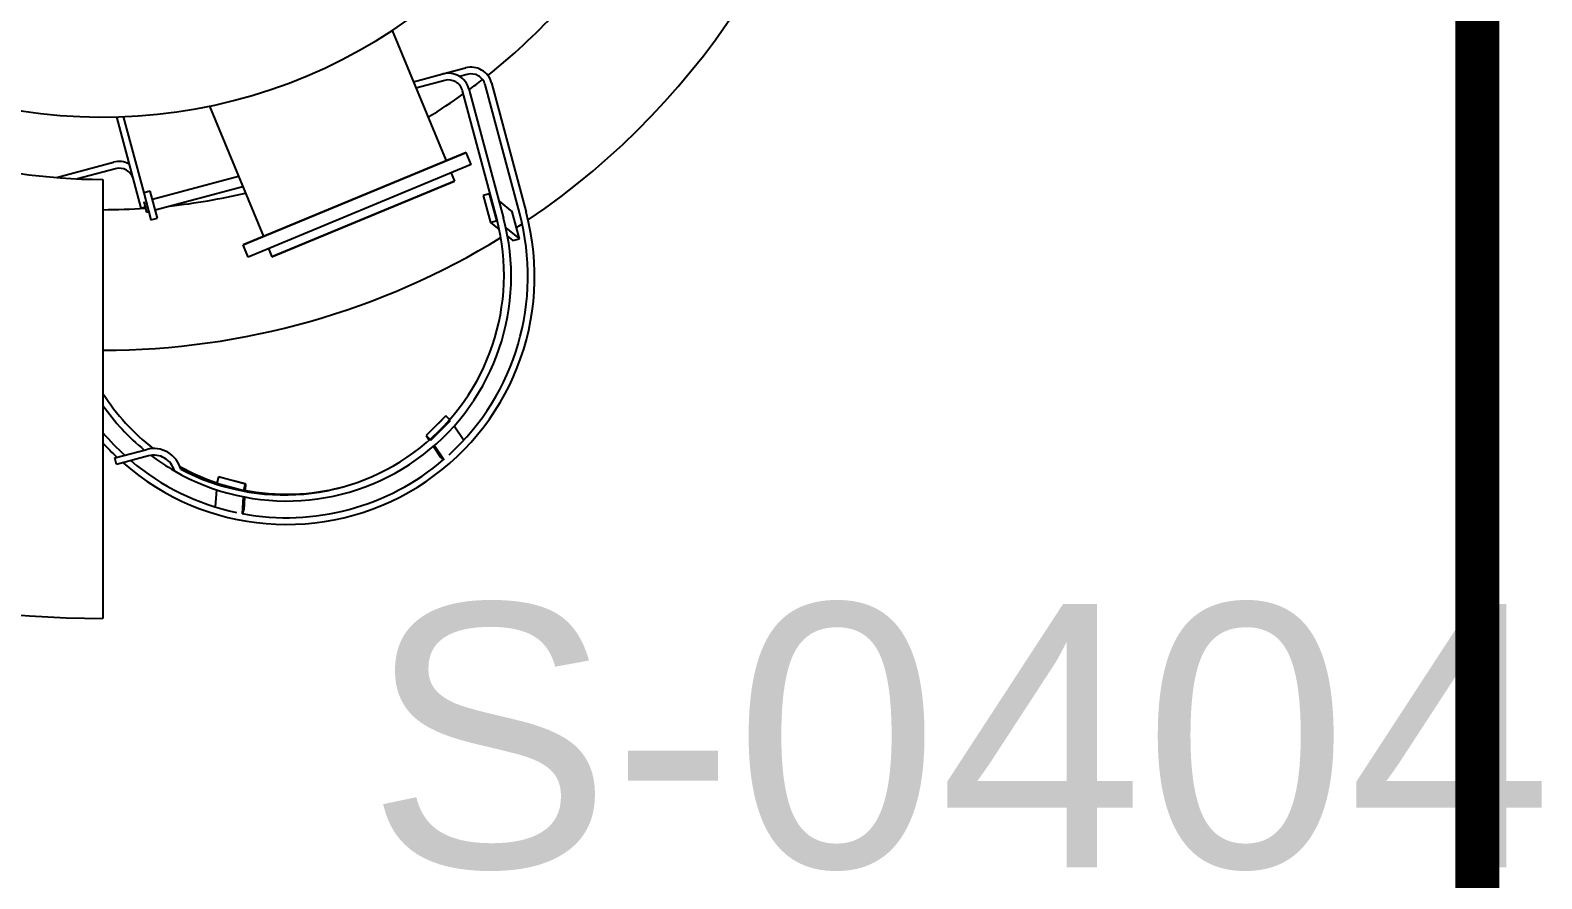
# Model space of a CAD drawing. Header units: inches. Extents: x 517790 to 538444, y 301815 to 302461.
# Drawn here: x 517873.495 to 517877.054, y 302321.96 to 302323.957 of the extents above; entities that cross this region are included whole.
import ezdxf

# ---------------------------------------------------------------- set-up
doc = ezdxf.new("R2010")
doc.units = ezdxf.units.IN
doc.header["$MEASUREMENT"] = 0
doc.layers.add('电气-接地设计-接地线', color=3, linetype='接地线')
doc.layers.add('硅胶总平面底图 工艺装置区', color=253, linetype='Continuous')
doc.styles.add('EESLTYPE', font='TXT.shx')
doc.styles.get("Standard").update_dxf_attribs({"font": 'arial.ttf'})
doc.linetypes.add('接地线', pattern='A,500,["/",EESLTYPE,S=200,R=0,X=0,Y=-100],-200,60,-200', length=960)

msp = doc.modelspace()

# ---------------------------------------------------------------- linework, layer by layer
at = {"layer": '电气-接地设计-接地线', "color": 1, "linetype": '接地线', "ltscale": 0.005, "const_width": 0.1033}
msp.add_lwpolyline([(517876.9023, 302347.8488), (517876.9022, 302321.8926)], dxfattribs=at)
at = {"layer": '硅胶总平面底图 工艺装置区', "color": 253, "linetype": 'Continuous', "lineweight": -3}
for p, q in [((517874.3469, 302323.9563), (517874.4739, 302323.6496)), ((517874.4668, 302323.854), (517874.52, 302323.8683)), ((517874.397, 302323.8353), (517874.4668, 302323.854)), ((517874.4708, 302323.8388), (517874.4031, 302323.8206)), ((517874.5241, 302323.8531), (517874.506, 302323.8482)), ((517874.5811, 302323.833), (517874.6626, 302323.5288)), ((517874.5941, 302323.5104), (517874.5126, 302323.8147)), ((517874.5278, 302323.8187), (517874.6094, 302323.5145)), ((517874.6474, 302323.5247), (517874.5659, 302323.8289)), ((517873.9173, 302323.7784), (517874.0443, 302323.4716)), ((517873.6981, 302323.753), (517873.7556, 302323.5385)), ((517873.7142, 302323.7536), (517873.7623, 302323.5742)), ((517873.9966, 302323.4519), (517874.5217, 302323.6694)), ((517874.5217, 302323.6694), (517873.9966, 302323.4519)), ((517874.5335, 302323.6407), (517874.5217, 302323.6694)), ((517873.5568, 302323.6102), (517873.6914, 302323.6462)), ((517873.6954, 302323.631), (517873.6064, 302323.6072)), ((517874.5335, 302323.6407), (517874.0085, 302323.4232)), ((517874.5335, 302323.6407), (517874.0085, 302323.4232)), ((517874.4858, 302323.6209), (517874.4937, 302323.6018)), ((517873.666, 302323.6059), (517873.666, 302322.5726)), ((517873.7826, 302323.5593), (517873.9855, 302323.6136)), ((517873.7894, 302323.5339), (517873.9956, 302323.5892)), ((517874.4937, 302323.6018), (517874.0641, 302323.4239)), ((517874.0641, 302323.4239), (517874.4937, 302323.6018)), ((517873.7775, 302323.5783), (517873.7623, 302323.5742)), ((517873.7623, 302323.5742), (517873.7793, 302323.5108)), ((517873.7624, 302323.5536), (517873.7633, 302323.5501)), ((517873.7633, 302323.5501), (517873.7691, 302323.5285)), ((517873.7945, 302323.5149), (517873.7775, 302323.5783)), ((517874.5766, 302323.5721), (517874.5614, 302323.5681)), ((517874.5614, 302323.5681), (517874.5784, 302323.5047)), ((517874.5936, 302323.5088), (517874.5766, 302323.5721)), ((517874.5766, 302323.5721), (517874.5779, 302323.571)), ((517874.5987, 302323.5544), (517874.6298, 302323.5294)), ((517873.7556, 302323.5385), (517873.7657, 302323.5412)), ((517873.7691, 302323.5285), (517873.7742, 302323.5298)), ((517873.7793, 302323.5108), (517873.7945, 302323.5149)), ((517874.6467, 302323.4662), (517874.6298, 302323.5294)), ((517874.5784, 302323.5047), (517874.5936, 302323.5088)), ((517874.5784, 302323.5047), (517874.5994, 302323.4879)), ((517874.5936, 302323.5089), (517874.5948, 302323.5079)), ((517874.6149, 302323.4918), (517874.6467, 302323.4662)), ((517874.0085, 302323.4232), (517873.9966, 302323.4519)), ((517874.0562, 302323.443), (517874.0641, 302323.4239)), ((517874.6188, 302323.4723), (517874.6316, 302323.4621)), ((517874.6316, 302323.4621), (517874.6467, 302323.4662)), ((517874.4734, 302323.0493), (517874.4271, 302323.0029)), ((517874.4733, 302323.0494), (517874.4551, 302323.031)), ((517874.4734, 302323.0493), (517874.4733, 302323.0494)), ((517874.4846, 302323.0382), (517874.4734, 302323.0493)), ((517874.4382, 302322.9918), (517874.4846, 302323.0382)), ((517874.4825, 302323.0403), (517874.4796, 302323.0432)), ((517874.493, 302323.0256), (517874.5156, 302322.9919)), ((517874.4271, 302323.0029), (517874.4382, 302322.9918)), ((517874.4271, 302323.0028), (517874.4321, 302322.9979)), ((517874.4271, 302323.0028), (517874.4344, 302322.992)), ((517874.4272, 302323.0028), (517874.4271, 302323.0028)), ((517874.4441, 302322.9775), (517874.4611, 302322.9521)), ((517874.4465, 302322.9795), (517874.4692, 302322.9456)), ((517873.6944, 302322.9503), (517873.7692, 302322.9703)), ((517873.6985, 302322.9351), (517873.6944, 302322.9503)), ((517873.7733, 302322.9551), (517873.6985, 302322.9351)), ((517874.4611, 302322.9521), (517874.4676, 302322.9457)), ((517873.9383, 302322.9059), (517873.9343, 302322.8907)), ((517873.9382, 302322.9057), (517873.9365, 302322.8992)), ((517873.9383, 302322.9057), (517873.9382, 302322.9057)), ((517874.0017, 302322.889), (517873.9383, 302322.9059)), ((517873.9332, 302322.8756), (517873.9305, 302322.8351)), ((517873.9343, 302322.8907), (517873.9976, 302322.8738)), ((517874.0017, 302322.8891), (517873.9745, 302322.8963)), ((517873.9976, 302322.8738), (517874.0017, 302322.889)), ((517873.9979, 302322.8748), (517873.9994, 302322.8805)), ((517874.0017, 302322.8889), (517874.0007, 302322.8742)), ((517874.0017, 302322.8891), (517874.0017, 302322.889)), ((517874.0017, 302322.889), (517874.0017, 302322.8891)), ((517873.9967, 302322.859), (517873.994, 302322.8185)), ((517873.9997, 302322.8584), (517873.9976, 302322.8283)), ((517873.9952, 302322.8192), (517873.9976, 302322.8283))]:
    msp.add_line(p, q, dxfattribs=at)
for centre, radius, start, end in [((517873.666, 302324.9926), 2.42, 141.8351, 270), ((517873.666, 302324.9926), 1.24, 113.5565, 318.5442), ((517873.666, 302324.9926), 1.7887, 304.0386, 352.4312), ((517873.666, 302324.9926), 1.7887, 304.0386, 352.4312), ((517873.666, 302324.9926), 1.458, 308.438, 325.7337), ((517873.666, 302324.9926), 1.458, 308.438, 325.7337), ((517874.5329, 302323.8201), 0.0499, 15, 105), ((517874.4797, 302323.8058), 0.0499, 15, 105), ((517874.4797, 302323.8058), 0.0341, 15, 105), ((517874.5329, 302323.8201), 0.0341, 15, 105), ((517873.666, 302324.9926), 1.458, 306.2596, 307.8192), ((517873.666, 302324.9926), 1.458, 306.2596, 307.8192), ((517873.666, 302324.9926), 1.3867, 237.0638, 270), ((517873.666, 302324.9926), 1.458, 301.6756, 305.597), ((517873.666, 302324.9926), 1.458, 301.6756, 305.597), ((517873.7043, 302323.5981), 0.0499, 61.8264, 105), ((517873.7043, 302323.5981), 0.0341, 15, 105), ((517873.666, 302324.9926), 1.458, 276.2159, 283.3244), ((517873.666, 302324.9926), 1.458, 276.2159, 283.3244), ((517873.666, 302324.9926), 1.458, 270, 273.955), ((517873.666, 302324.9926), 1.458, 270, 273.955), ((517874.0987, 302323.3777), 0.5838, 228.7055, 15), ((517874.0987, 302323.3777), 0.5287, 240, 15), ((517874.0927, 302323.3812), 0.5178, 241.9999, 14.4573), ((517874.0987, 302323.3777), 0.568, 312.361, 15), ((517873.666, 302324.9926), 1.7887, 302.9847, 303.4986), ((517873.666, 302324.9926), 1.7887, 302.9847, 303.4986), ((517873.666, 302324.9926), 1.7887, 270, 301.5927), ((517873.666, 302324.9926), 1.7887, 270, 301.5927), ((517874.0987, 302323.3777), 0.5129, 212.4745, 232.1774), ((517874.0987, 302323.3777), 0.5287, 215.065, 230.6612), ((517874.0987, 302323.3777), 0.568, 220.3794, 227.8598), ((517874.0987, 302323.3777), 0.5838, 222.1643, 226.867), ((517874.0987, 302323.3777), 0.568, 229.7717, 257.9757), ((517873.7862, 302322.9069), 0.0656, 15, 105), ((517873.7862, 302322.9069), 0.0499, 15, 105), ((517874.0987, 302323.3777), 0.5287, 232.844, 240), ((517874.0987, 302323.3777), 0.568, 259.4014, 310.6053), ((517874.0987, 302323.3777), 0.5129, 240.6666, 251.3327), ((517874.0987, 302323.3777), 0.5129, 258.6673, 285)]:
    msp.add_arc(centre, radius, start, end, dxfattribs=at)

# ---------------------------------------------------------------- texts
at = {"layer": '硅胶总平面底图 工艺装置区', "color": 9, "linetype": 'Continuous', "lineweight": 20}
msp.add_text('S-0404', height=0.61999, dxfattribs=at).set_placement((517874.2866, 302321.9869))

doc.saveas('drawing.dxf')
